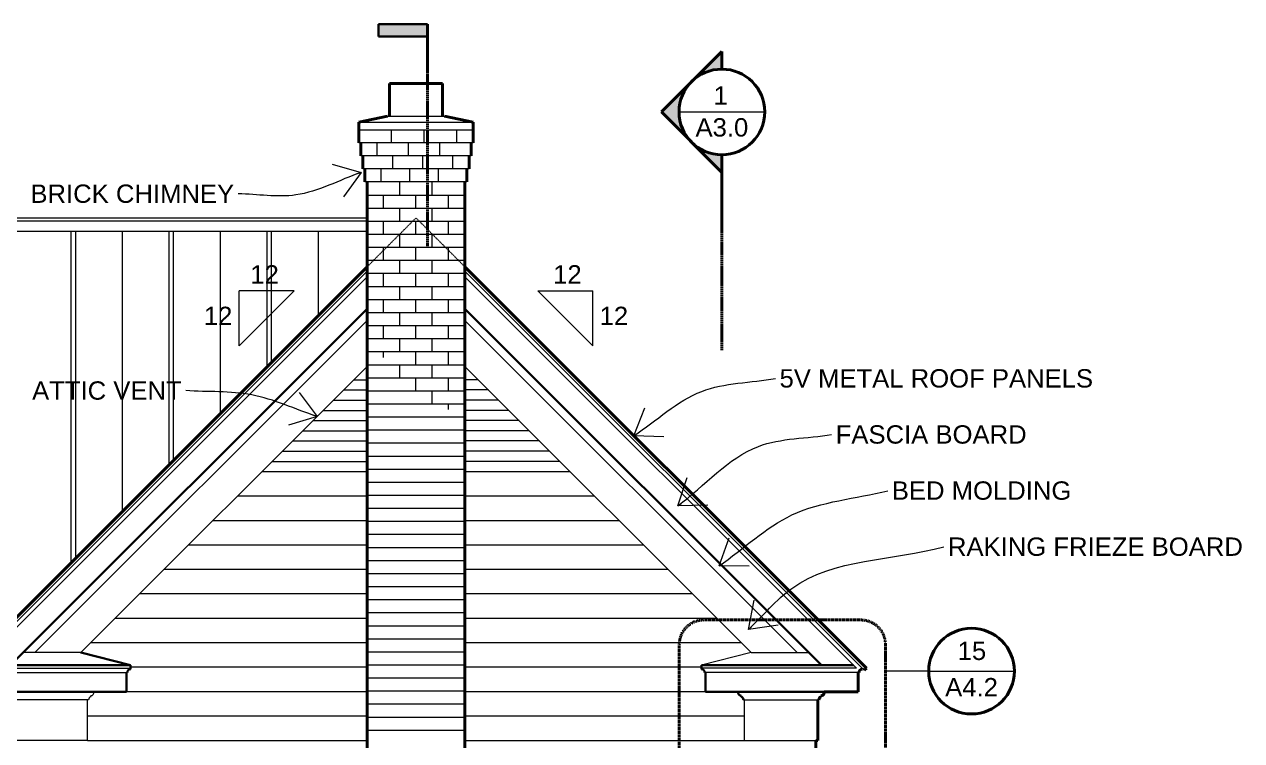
# Model space of a CAD drawing. Header units: inches. Extents: x -4969 to 16721, y 2489 to 24693.
# Drawn here: x 4283.3 to 4581.7, y 5127.9 to 5303.6 of the extents above; entities that cross this region are included whole.
import ezdxf

# ---------------------------------------------------------------- set-up
doc = ezdxf.new("R2010")
doc.units = ezdxf.units.IN
doc.header["$MEASUREMENT"] = 0
doc.linetypes.add('CENTER', pattern=[2, 1.25, -0.25, 0.25, -0.25])
doc.linetypes.add('DASHED2', pattern=[0.375, 0.25, -0.125])
doc.layers.get('0').update_dxf_attribs({"lineweight": 5})
for name, color, linetype, lineweight in [('1', 1, 'Continuous', 9), ('2', 6, 'Continuous', 20), ('3', 3, 'Continuous', 30), ('4', 2, 'Continuous', 40), ('A-DIMSx', 7, 'Continuous', 9), ('A-LINK', 7, 'Continuous', 40), ('A-TEXTx', 7, 'Continuous', 20)]:
    doc.layers.add(name, color=color, linetype=linetype, lineweight=lineweight)
doc.styles.get("Standard").update_dxf_attribs({"font": 'Arial.ttf'})
doc.dimstyles.get("Standard").update_dxf_attribs({"dimtxt": 3, "dimasz": 2, "dimexe": 0.03125, "dimexo": 0.0625, "dimgap": 0.03125, "dimtad": 0, "dimtoh": 1, "dimdec": 4, "dimlfac": 0.99985, "dimzin": 0, "dimdsep": 46, "dimlunit": 4, "dimtxsty": 'Standard', "dimblk": 'ARCHTICK', "dimblk1": 'ARCHTICK', "dimblk2": 'ARCHTICK', "dimcen": 0.09, "dimclrt": 256, "dimadec": 0, "dimazin": 0, "dimtfac": 1, "dimtdec": 4, "dimtofl": 0, "dimtmove": 0, "dimatfit": 3, "dimfxl": 1, "dimtolj": 1, "dimtzin": 0, "dimarcsym": 0})

# ---------------------------------------------------------------- blocks, each defined once
blk = doc.blocks.new('Section Callout')
at = {"layer": 'A-LINK', "ltscale": 0.1}
h = blk.add_hatch(color=152, dxfattribs=at)
h.paths.add_polyline_path([(1891.06, 7392.5), (1883.64, 7385.08), (1891.06, 7377.65, -0.198912), (1887.98, 7385.08, -0.198912)])
h.paths.add_polyline_path([(1898.48, 7399.92), (1891.06, 7392.5, -0.198912), (1898.48, 7395.58)])
h.paths.add_polyline_path([(1891.06, 7377.65), (1898.48, 7370.23), (1898.48, 7374.58, -0.198912)])
at = {"layer": 'A-LINK', "color": 152, "ltscale": 0.1}
for p, q in [((1883.64, 7385.08), (1898.48, 7399.92)), ((1898.48, 7399.92), (1898.48, 7395.58)), ((1883.64, 7385.08), (1898.48, 7370.23)), ((1898.48, 7374.58), (1898.48, 7370.23)), ((1898.48, 7370.23), (1898.48, 7355.49))]:
    blk.add_line(p, q, dxfattribs=at)
blk.add_circle((1898.48, 7385.08), 10.5, dxfattribs=at)
blk = doc.blocks.new('_ArchTick')
at = {"color": 0, "linetype": 'ByBlock', "lineweight": 0, "const_width": 0.15}
blk.add_lwpolyline([(-0.5, -0.5), (0.5, 0.5)], dxfattribs=at)
blk = doc.blocks.new('Section Tail 1a')
at = {"layer": 'A-LINK', "lineweight": 5, "ltscale": 0.1}
blk.add_hatch(color=152, dxfattribs=at).paths.add_polyline_path([(5.4248, 3.0938), (5.4248, 3.1563), (5.1748, 3.1563), (5.1748, 3.0938)])
at = {"layer": 'A-LINK', "color": 152, "linetype": 'Continuous', "lineweight": 30, "ltscale": 0.1}
for p, q in [((5.4248, 3.1563), (5.1748, 3.1563)), ((5.1748, 3.0938), (5.1748, 3.1563)), ((5.4248, 3.0938), (5.1748, 3.0938))]:
    blk.add_line(p, q, dxfattribs=at)
at = {"layer": 'A-LINK', "color": 152, "linetype": 'Continuous', "ltscale": 0.1}
blk.add_line((5.4248, 2.9063), (5.4248, 3.1563), dxfattribs=at)
blk = doc.blocks.new('Detail Callout')
at = {"layer": '2', "color": 152, "ltscale": 0.1}
blk.add_line((240.24, 5822.29), (219.24, 5822.29), dxfattribs=at)
at = {"layer": 'A-LINK', "color": 152, "ltscale": 0.1}
blk.add_circle((229.74, 5822.29), 10.5, dxfattribs=at)

msp = doc.modelspace()

# ---------------------------------------------------------------- linework, layer by layer
at = {"layer": '1'}
for p, q in [((4038.5407082, 5255.3744562), (4367.302912, 5255.3744562)), ((3981.8028983, 5252.8982815), (4367.302912, 5252.8982815)), ((4294.8028983, 5171.6244336), (4294.8028983, 5252.8982815)), ((4295.8028983, 5252.8982815), (4295.8028983, 5172.6244336)), ((4307.3028983, 5252.8982815), (4307.3028983, 5184.1244336)), ((4318.8028983, 5195.6244336), (4318.8028983, 5252.8982815)), ((4319.8028983, 5252.8982815), (4319.8028983, 5196.6244336)), ((4331.3028983, 5252.8982815), (4331.3028983, 5208.1244336)), ((4342.8028983, 5219.6244336), (4342.8028983, 5252.8982815)), ((4343.8028983, 5252.8982815), (4343.8028983, 5220.6244336)), ((4355.3028983, 5252.8982815), (4355.3028983, 5232.1244336)), ((4367.302912, 5243.0637979), (4269.4307262, 5145.1916121)), ((4391.302912, 5243.0637975), (4489.1750973, 5145.1916121)), ((4271.3449397, 5145.6916121), (4367.302912, 5241.6495843)), ((4487.2608838, 5145.6916121), (4391.302912, 5241.6495839)), ((4364.0477358, 5216.4312045), (4367.302912, 5216.4312045)), ((4394.5580881, 5216.4312045), (4391.302912, 5216.4312045)), ((4361.5477358, 5213.9312045), (4367.302912, 5213.9312045)), ((4397.0580881, 5213.9312045), (4391.302912, 5213.9312045)), ((4359.0477358, 5211.4312045), (4367.302912, 5211.4312045)), ((4399.5580881, 5211.4312045), (4391.302912, 5211.4312045)), ((4356.5477358, 5208.9312045), (4367.302912, 5208.9312045)), ((4402.0580881, 5208.9312045), (4391.302912, 5208.9312045)), ((4351.5477358, 5203.9312045), (4367.302912, 5203.9312045)), ((4354.0477358, 5206.4312045), (4367.302912, 5206.4312045)), ((4404.5580881, 5206.4312045), (4391.302912, 5206.4312045)), ((4407.0580881, 5203.9312045), (4391.302912, 5203.9312045)), ((4349.0477358, 5201.4312045), (4367.302912, 5201.4312045)), ((4409.5580881, 5201.4312045), (4391.302912, 5201.4312045)), ((4346.5477358, 5198.9312045), (4367.302912, 5198.9312045)), ((4412.0580881, 5198.9312045), (4391.302912, 5198.9312045)), ((4344.0477358, 5196.4312045), (4367.302912, 5196.4312045)), ((4414.5580881, 5196.4312045), (4391.302912, 5196.4312045)), ((4270.9307262, 5144.6916121), (4308.3029115, 5144.6916121)), ((4271.3449402, 5145.6916121), (4309.302912, 5145.6916121)), ((4487.2608838, 5145.6916121), (4449.302912, 5145.6916121)), ((4487.6750974, 5144.6916121), (4450.302912, 5144.6916121))]:
    msp.add_line(p, q, dxfattribs=at)
at = {"layer": '2', "color": 152, "ltscale": 0.1}
for p, q in [((4443.7878075, 5282.1022121), (4464.7878076, 5282.1022121)), ((4504.9757204, 5144.989686), (4494.3694934, 5144.989686))]:
    msp.add_line(p, q, dxfattribs=at)
at = {"layer": '2'}
for p, q in [((4365.302912, 5279.5704422), (4393.302912, 5279.5704422)), ((4372.302912, 5281.0704422), (4386.302912, 5281.0704422)), ((4365.302912, 5277.735623), (4393.302912, 5277.735623)), ((4373.302912, 5274.535623), (4373.302912, 5277.735623)), ((4381.302912, 5274.535623), (4381.302912, 5277.735623)), ((4389.302912, 5274.535623), (4389.302912, 5277.735623)), ((4393.302912, 5274.535623), (4365.302912, 5274.535623)), ((4369.802912, 5271.335623), (4369.802912, 5274.535623)), ((4377.4695787, 5271.335623), (4377.4695787, 5274.535623)), ((4385.1362453, 5271.335623), (4385.1362453, 5274.535623)), ((4392.802912, 5271.335623), (4365.802912, 5271.335623)), ((4373.6362453, 5268.135623), (4373.6362453, 5271.335623)), ((4380.9695787, 5268.135623), (4380.9695787, 5271.335623)), ((4388.302912, 5268.135623), (4388.302912, 5271.335623)), ((4392.302912, 5268.135623), (4366.302912, 5268.135623)), ((4370.802912, 5264.935623), (4370.802912, 5268.135623)), ((4377.802912, 5264.935623), (4377.802912, 5268.135623)), ((4384.802912, 5264.935623), (4384.802912, 5268.135623)), ((4391.802912, 5264.935623), (4366.802912, 5264.935623)), ((4375.302912, 5261.735623), (4375.302912, 5264.935623)), ((4383.302912, 5261.735623), (4383.302912, 5264.935623)), ((4367.302912, 5261.735623), (4391.302912, 5261.735623)), ((4371.302912, 5258.535623), (4371.302912, 5261.735623)), ((4379.302912, 5258.535623), (4379.302912, 5261.735623)), ((4387.302912, 5258.535623), (4387.302912, 5261.735623)), ((4367.302912, 5258.535623), (4391.302912, 5258.535623)), ((4375.302912, 5255.335623), (4375.302912, 5258.535623)), ((4383.302912, 5255.335623), (4383.302912, 5258.535623)), ((4039.1349223, 5256.1244562), (4367.302912, 5256.1244562)), ((4367.302912, 5255.335623), (4391.302912, 5255.335623)), ((4371.302912, 5252.135623), (4371.302912, 5255.335623)), ((4379.302912, 5252.135623), (4379.302912, 5255.335623)), ((4387.302912, 5252.135623), (4387.302912, 5255.335623)), ((4367.302912, 5252.135623), (4391.302912, 5252.135623)), ((4375.302912, 5248.935623), (4375.302912, 5252.135623)), ((4383.302912, 5248.935623), (4383.302912, 5252.135623)), ((4367.302912, 5248.935623), (4391.302912, 5248.935623)), ((4371.302912, 5245.735623), (4371.302912, 5248.935623)), ((4379.302912, 5245.735623), (4379.302912, 5248.935623)), ((4387.302912, 5245.735623), (4387.302912, 5248.935623)), ((4367.302912, 5245.735623), (4391.302912, 5245.735623)), ((4375.302912, 5242.535623), (4375.302912, 5245.735623)), ((4383.302912, 5242.535623), (4383.302912, 5245.735623)), ((4367.302912, 5242.535623), (4391.302912, 5242.535623)), ((4371.302912, 5239.335623), (4371.302912, 5242.535623)), ((4379.302912, 5239.335623), (4379.302912, 5242.535623)), ((4387.302912, 5239.335623), (4387.302912, 5242.535623)), ((4367.302912, 5239.335623), (4391.302912, 5239.335623)), ((4375.302912, 5236.135623), (4375.302912, 5239.335623)), ((4383.302912, 5236.135623), (4383.302912, 5239.335623)), ((4367.302912, 5236.135623), (4391.302912, 5236.135623)), ((4371.302912, 5232.935623), (4371.302912, 5236.135623)), ((4379.302912, 5232.935623), (4379.302912, 5236.135623)), ((4387.302912, 5232.935623), (4387.302912, 5236.135623)), ((4285.8663101, 5149.5245251), (4367.302912, 5230.961127)), ((4367.302912, 5232.935623), (4391.302912, 5232.935623)), ((4375.302912, 5229.735623), (4375.302912, 5232.935623)), ((4383.302912, 5229.735623), (4383.302912, 5232.935623)), ((4472.7395134, 5149.5245251), (4391.302912, 5230.9611266)), ((4367.302912, 5229.735623), (4391.302912, 5229.735623)), ((4371.302912, 5226.535623), (4371.302912, 5229.735623)), ((4379.302912, 5226.535623), (4379.302912, 5229.735623)), ((4387.302912, 5226.535623), (4387.302912, 5229.735623)), ((4367.302912, 5226.535623), (4391.302912, 5226.535623)), ((4375.302912, 5223.335623), (4375.302912, 5226.535623)), ((4383.302912, 5223.335623), (4383.302912, 5226.535623)), ((4367.302912, 5223.335623), (4391.302912, 5223.335623)), ((4371.302912, 5221.8676664), (4371.302912, 5223.335623)), ((4379.302912, 5220.135623), (4379.302912, 5223.335623)), ((4387.302912, 5220.135623), (4387.302912, 5223.335623)), ((4367.302912, 5219.6863806), (4297.1410565, 5149.5245251)), ((4367.302912, 5220.135623), (4391.302912, 5220.135623)), ((4375.302912, 5216.935623), (4375.302912, 5220.135623)), ((4383.302912, 5216.935623), (4383.302912, 5220.135623)), ((4391.302912, 5219.6863806), (4461.4647675, 5149.5245251)), ((4367.302912, 5216.935623), (4391.302912, 5216.935623)), ((4379.302912, 5213.735623), (4379.302912, 5216.935623)), ((4387.302912, 5213.735623), (4387.302912, 5216.935623)), ((4367.302912, 5213.735623), (4391.302912, 5213.735623)), ((4383.302912, 5210.535623), (4383.302912, 5213.735623)), ((4367.302912, 5210.535623), (4391.302912, 5210.535623)), ((4387.302912, 5209.1504522), (4387.302912, 5210.535623)), ((4367.302912, 5207.335623), (4391.302912, 5207.335623)), ((4367.302912, 5204.135623), (4391.302912, 5204.135623)), ((4367.302912, 5200.935623), (4391.302912, 5200.935623)), ((4367.302912, 5197.735623), (4391.302912, 5197.735623)), ((4341.5477358, 5193.9312045), (4367.302912, 5193.9312045)), ((4367.302912, 5194.535623), (4391.302912, 5194.535623)), ((4391.302912, 5193.9312045), (4417.0580881, 5193.9312045)), ((4367.302912, 5191.335623), (4391.302912, 5191.335623)), ((4335.5581435, 5187.9416121), (4367.302912, 5187.9416121)), ((4367.302912, 5188.135623), (4391.302912, 5188.135623)), ((4391.302912, 5187.9416121), (4423.0476805, 5187.9416121)), ((4367.302912, 5184.935623), (4391.302912, 5184.935623)), ((4329.5477358, 5181.9312045), (4367.302912, 5181.9312045)), ((4367.302912, 5181.735623), (4391.302912, 5181.735623)), ((4391.302912, 5181.9312045), (4429.0476805, 5181.9312045)), ((4367.302912, 5178.535623), (4391.302912, 5178.535623)), ((4323.5581435, 5175.9416121), (4367.302912, 5175.9416121)), ((4367.302912, 5175.335623), (4391.302912, 5175.335623)), ((4391.302912, 5175.9416121), (4435.0476805, 5175.9416121)), ((4367.302912, 5172.135623), (4391.302912, 5172.135623)), ((4367.302912, 5169.9353462), (4317.54765, 5169.9311186)), ((4367.302912, 5168.935623), (4391.302912, 5168.935623)), ((4441.0476805, 5169.9416121), (4391.302912, 5169.9373854)), ((4367.302912, 5165.735623), (4391.302912, 5165.735623)), ((4367.302912, 5163.9312045), (4311.5477358, 5163.9312045)), ((4367.302912, 5162.535623), (4391.302912, 5162.535623)), ((4447.0580881, 5163.9312045), (4391.302912, 5163.9312045)), ((4367.302912, 5159.335623), (4391.302912, 5159.335623)), ((4367.302912, 5157.9312045), (4305.5477358, 5157.9312045)), ((4367.302912, 5156.135623), (4391.302912, 5156.135623)), ((4453.0476805, 5157.9312045), (4391.302912, 5157.9312045)), ((4367.302912, 5151.9373832), (4299.5591983, 5151.9426669)), ((4367.302912, 5152.935623), (4391.302912, 5152.935623)), ((4459.0590659, 5151.9302267), (4391.302912, 5151.9355113)), ((4297.1410561, 5149.5245251), (4282.9989204, 5149.5245251)), ((4367.302912, 5149.735623), (4391.302912, 5149.735623)), ((4461.4647675, 5149.5245251), (4449.302912, 5146.4416121)), ((4461.4647675, 5149.5245251), (4475.6069031, 5149.5245251)), ((4270.9307266, 5144.6916121), (4308.302912, 5144.6916121)), ((4367.302912, 5145.9373832), (4309.302912, 5145.9419069)), ((4367.302912, 5146.535623), (4391.302912, 5146.535623)), ((4449.302912, 5145.9309876), (4391.302912, 5145.9355113)), ((4367.302912, 5143.335623), (4391.302912, 5143.335623)), ((4299.6216303, 5138.691612), (4299.6216303, 5138.941612)), ((4367.302912, 5139.9416121), (4308.302912, 5139.9416121)), ((4367.302912, 5140.135623), (4391.302912, 5140.135623)), ((4450.302912, 5139.9416121), (4391.302912, 5139.9416121)), ((4298.802912, 5137.941612), (4280.802912, 5137.941612)), ((4298.802912, 5127.9416121), (4298.802912, 5137.941612)), ((4299.052912, 5137.941612), (4298.802912, 5137.941612)), ((4367.302912, 5136.935623), (4391.302912, 5136.935623)), ((4459.802912, 5127.9416121), (4459.802912, 5137.941612)), ((4459.802912, 5137.941612), (4477.802912, 5137.941612)), ((4367.302912, 5133.9416121), (4298.802912, 5133.9416121)), ((4367.302912, 5133.735623), (4391.302912, 5133.735623)), ((4459.802912, 5133.9416121), (4391.302912, 5133.9416121)), ((4367.302912, 5130.535623), (4391.302912, 5130.535623)), ((4298.802912, 5127.9416121), (4281.302912, 5127.9416121)), ((4298.802912, 5127.9416121), (4367.302912, 5127.9416121)), ((4391.302912, 5127.9416121), (4477.3029119, 5127.9416121))]:
    msp.add_line(p, q, dxfattribs=at)
at = {"layer": '2', "linetype": 'DASHED2', "ltscale": 0.1}
for p in [(4367.3029209, 5244.1244561), (4391.3029215, 5244.1244557)]:
    msp.add_line(p, (4379.302921, 5256.1244562), dxfattribs=at)
at = {"layer": '2'}
for centre, radius, start, end in [((4299.791436, 5137.9722228), 0.7391582, 103.281089991, 182.373471435), ((4299.5201533, 5139.7726287), 0.8371895, 276.962026999, 11.644935134)]:
    msp.add_arc(centre, radius, start, end, dxfattribs=at)
at = {"layer": '3'}
for p, q in [((4367.302912, 5233.8285167), (4279.9160074, 5146.4416121)), ((4391.302912, 5233.8285162), (4478.6898161, 5146.4416121)), ((4297.1410565, 5149.5245251), (4309.302912, 5146.4416121)), ((4272.0949402, 5146.4416121), (4309.302912, 5146.4416121)), ((4308.552912, 5144.6916121), (4308.302912, 5144.6916121)), ((4308.302912, 5144.6916121), (4308.302912, 5139.9416121)), ((4309.302912, 5145.6916121), (4309.302912, 5146.4416121)), ((4309.302912, 5145.6916121), (4309.302912, 5145.4416121)), ((4486.5108838, 5146.4416121), (4449.302912, 5146.4416121)), ((4449.302912, 5145.6916121), (4449.302912, 5146.4416121)), ((4449.302912, 5145.6916121), (4449.302912, 5145.4416121)), ((4450.052912, 5144.6916121), (4450.302912, 5144.6916121)), ((4450.302912, 5144.6916121), (4450.302912, 5139.9416121)), ((4308.3029115, 5139.9416121), (4279.2657128, 5139.941612)), ((4479.3401111, 5139.9416121), (4450.302912, 5139.9416121)), ((4458.9841936, 5138.691612), (4458.9841936, 5138.941612)), ((4459.552912, 5137.941612), (4459.802912, 5137.941612))]:
    msp.add_line(p, q, dxfattribs=at)
for centre, radius, start, end in [((4309.2406147, 5144.7539094), 0.6905186, 84.823843828, 185.1761549), ((4449.3652093, 5144.7539094), 0.6905186, 354.8238451, 95.176156172), ((4459.0856706, 5139.7726287), 0.8371895, 168.355064866, 263.037973001), ((4458.8143879, 5137.9722228), 0.7391582, 357.626528565, 76.718910009)]:
    msp.add_arc(centre, radius, start, end, dxfattribs=at)
at = {"layer": '4'}
for p, q in [((4372.802912, 5281.0704422), (4372.802912, 5289.1072455)), ((4385.802912, 5289.1072455), (4372.802912, 5289.1072455)), ((4385.802912, 5281.0704422), (4385.802912, 5289.1072455)), ((4372.302912, 5281.0704422), (4365.302912, 5279.5704422)), ((4365.302912, 5274.535623), (4365.302912, 5279.5704422)), ((4386.302912, 5281.0704422), (4393.302912, 5279.5704422)), ((4393.302912, 5274.535623), (4393.302912, 5279.5704422)), ((4365.802912, 5271.335623), (4365.802912, 5274.535623)), ((4392.802912, 5271.335623), (4392.802912, 5274.535623)), ((4366.302912, 5268.135623), (4366.302912, 5271.335623)), ((4392.302912, 5268.135623), (4392.302912, 5271.335623)), ((4366.802912, 5264.935623), (4366.802912, 5268.135623)), ((4391.802912, 5264.935623), (4391.802912, 5268.135623)), ((4367.302912, 5244.1244581), (4367.302912, 5264.935623)), ((4391.302912, 5244.1244576), (4391.302912, 5264.935623)), ((4367.302912, 5244.1244581), (4268.9003961, 5145.7219422)), ((4367.302912, 5020.9135576), (4367.302912, 5244.1244581)), ((4391.302399, 5020.9140706), (4391.3016118, 5244.1231575)), ((4391.302912, 5244.1244576), (4489.7054274, 5145.7219422)), ((4312.0830579, 5145.9416121), (4312.0830579, 5145.9312045)), ((4487.6750974, 5144.6916121), (4487.9250974, 5144.6916121)), ((4487.6750974, 5144.6916121), (4487.6750974, 5139.941612)), ((4488.6750973, 5145.6916121), (4488.6750974, 5145.4416121)), ((4489.1750973, 5145.1916121), (4489.7054274, 5145.7219422)), ((4478.6216303, 5138.691612), (4478.6216303, 5138.941612)), ((4479.3401111, 5139.941612), (4487.6750974, 5139.941612)), ((4477.802912, 5137.941612), (4477.802912, 5127.9416121)), ((4477.802912, 5137.941612), (4478.052912, 5137.941612)), ((4478.052912, 5137.941612), (4477.802912, 5137.941612)), ((4477.3029121, 4890.035623), (4477.3029119, 5127.9416121)), ((4477.3029119, 5127.9416121), (4477.802912, 5127.9416121))]:
    msp.add_line(p, q, dxfattribs=at)
for centre, radius, start, end in [((4488.6128001, 5144.7539094), 0.6905186, 84.823843828, 185.1761549), ((4478.7914361, 5137.9722228), 0.7391582, 103.281089991, 182.373471435), ((4478.5201533, 5139.7726287), 0.8371895, 276.962026999, 11.644935134)]:
    msp.add_arc(centre, radius, start, end, dxfattribs=at)
at = {"layer": 'A-DIMSx', "ltscale": 0.1}
for p, q in [((4349.428941, 5238.2686049), (4335.928941, 5238.2686049)), ((4335.928941, 5224.7686049), (4335.928941, 5238.2686049)), ((4335.928941, 5224.7686049), (4349.428941, 5238.2686049)), ((4409.176883, 5238.2686049), (4422.676883, 5238.2686049)), ((4422.676883, 5224.7686049), (4409.176883, 5238.2686049)), ((4422.676883, 5224.7686049), (4422.676883, 5238.2686049))]:
    msp.add_line(p, q, dxfattribs=at)
at = {"layer": 'A-LINK', "color": 152, "linetype": 'CENTER', "ltscale": 0.15}
for p, q in [((4382.1179337, 5249.1769104), (4382.1179337, 5300.587215)), ((4454.2878075, 5223.665266), (4454.2878075, 5269.3742901))]:
    msp.add_line(p, q, dxfattribs=at)
at = {"layer": 'A-LINK', "color": 152, "linetype": 'DASHED2', "ltscale": 0.5, "flags": 128}
msp.add_lwpolyline([(4443.8476395, 5151.533842), (4443.8476395, 5125.5379946, 0.4142135624), (4449.8476395, 5119.5379946), (4488.3694934, 5119.5379946, 0.4142135624), (4494.3694934, 5125.5379946), (4494.3694934, 5151.533842, 0.4142135624), (4488.3694934, 5157.533842), (4449.8476395, 5157.533842, 0.4142135624)], format="xyb", close=True, dxfattribs=at)

# ---------------------------------------------------------------- block references
at = {"color": 152, "ltscale": 0.1}
msp.add_blockref('Section Callout', (2555.8028566, -2102.9733715), dxfattribs=at)
at = {"layer": '2', "color": 152, "ltscale": 0.25, "xscale": -1}
msp.add_blockref('Detail Callout', (4745.2133767, -677.3017155), dxfattribs=at)
at = {"layer": 'A-LINK', "color": 152, "ltscale": 0.1, "xscale": 48, "yscale": 48, "zscale": 48}
msp.add_blockref('Section Tail 1a', (4121.7265859, 5152.0871589), dxfattribs=at)

# ---------------------------------------------------------------- texts
at = {"layer": 'A-LINK', "color": 152, "ltscale": 0.1, "attachment_point": 5}
for s, insert, char_height, width in [('{1}', (4453.9776644, 5286.1455632), 4.5, 9.771161836), ('{\\H0.75x;A3.0}', (4454.2835498, 5278.2922479), 6, 9.85131083), ('15', (4515.5749068, 5149.9434197), 4.5, 9.771161836), ('{\\H0.75x;A4.2}', (4515.4714629, 5141.05001), 6, 9.85131083)]:
    msp.add_mtext(s, dxfattribs=dict(at, insert=insert, char_height=char_height, width=width))
at = {"layer": 'A-TEXTx', "ltscale": 0.25, "char_height": 4.5}
for s, insert, attachment_point in [('{BRICK CHIMNEY}', (4334.7301699, 5262.0293977), 6), ('{5V METAL ROOF PANELS}', (4468.4194938, 5216.751349), 4), ('{ATTIC VENT}', (4321.8745486, 5213.7619764), 6), ('{FASCIA BOARD}', (4482.1768531, 5202.9939897), 4), ('{BED MOLDING}', (4495.9342124, 5189.2366304), 4), ('{RAKING FRIEZE BOARD}', (4509.6915717, 5175.4792711), 4)]:
    msp.add_mtext(s, dxfattribs=dict(at, insert=insert, attachment_point=attachment_point))
at = {"layer": 'A-TEXTx', "ltscale": 0.5, "char_height": 4.5, "width": 7.734539628}
for insert, attachment_point in [((4345.6842418, 5240.0283183), 9), ((4412.9215822, 5240.0283183), 7), ((4334.2928293, 5229.8448015), 9), ((4424.3129947, 5229.8448015), 7)]:
    msp.add_mtext('{\\fArial Unicode MS|b0|i0|c0|p0;12}', dxfattribs=dict(at, insert=insert, attachment_point=attachment_point))

# ---------------------------------------------------------------- leaders
at = {"layer": 'A-TEXTx', "path_type": 1, "annotation_type": 0, "has_hookline": 1}
for points, hookline_direction, text_width in [([(4365.8295361, 5267.2749039), (4349.8744109, 5261.7540031), (4335.7301699, 5262.0293977)], 1, 49.4386085), ([(4432.7015699, 5202.7257997), (4449.3257165, 5213.5794463), (4467.4194938, 5216.751349)], 0, 76.2667121), ([(4355.0477358, 5207.4312045), (4339.0412934, 5212.7328188), (4322.8745486, 5213.7619764)], 1, 36.5463847), ([(4443.4907782, 5185.5325891), (4463.2223785, 5200.0989916), (4481.1768531, 5202.9939897)], 0, 45.957708), ([(4453.6044767, 5170.7927312), (4471.4430879, 5183.2765602), (4494.9342124, 5189.2366304)], 0, 43.1582538), ([(4460.7978747, 5155.2027965), (4471.4280504, 5165.2915977), (4508.6915717, 5175.4792711)], 0, 71.4751023)]:
    msp.add_leader(points, dimstyle='Standard', override={"dimasz": 6, "dimgap": 1, "dimldrblk": 'Open90', "dimlwd": -1}, dxfattribs=dict(at, hookline_direction=hookline_direction, text_width=text_width))

doc.saveas('drawing.dxf')
